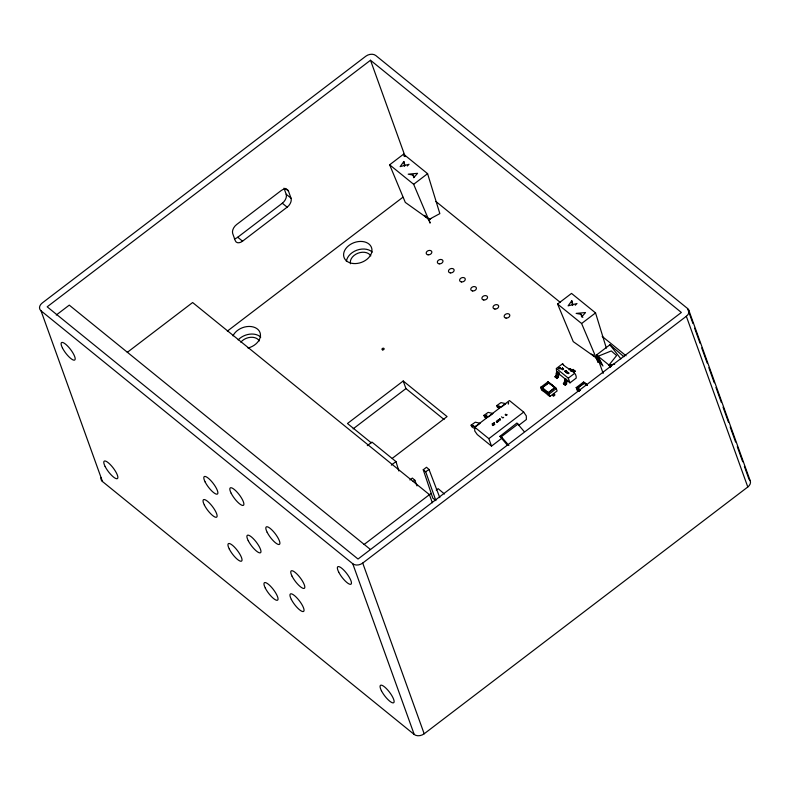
<?xml version="1.0" encoding="UTF-8"?>
<svg xmlns="http://www.w3.org/2000/svg" width="790" height="790" viewBox="0 0 790 790"><rect width="100%" height="100%" fill="white"/><g stroke="black" fill="none" stroke-linecap="round" stroke-linejoin="round"><path stroke-width="1.19" d="M566.203 370.796L564.88 371.132L566.015 370.569M492.466 424.981C493.167 426.59 492.338 424.151 492.387 425.05M558.056 373.166L569.985 382.844L576.216 378.094C576.996 370.757 565.837 368.91 562.589 363.746L556.377 368.486L556.545 371.349M493.75 423.618L494.352 423.163L494.461 424.161C494.826 422.196 492.703 423.973 494.767 424.378L493.74 423.578M566.41 371.952L565.877 372.199L566.252 371.715M555.972 375.793L556.298 373.068L557.493 371.725L559.31 373.255L558.184 377.344L556.98 378.509L555.044 376.672L555.972 375.793L557.71 377.176L556.98 378.509M557.71 377.176L558.036 374.5L559.31 373.255L557.493 371.725M555.242 377.097L556.446 375.922L556.812 373.127L557.631 372.169M563.596 383.881L564.801 382.696L565.956 378.825L564.751 379.565L564.327 382.558L563.389 383.456L565.324 385.283L566.529 384.128L566.963 381.126L567.783 380.227L566.499 380.978L565.324 385.283M498.836 421.031L498.184 420.833L498.411 419.865M500.337 419.885L499.685 419.688L499.912 418.72M559.053 368.031L558.935 368.752L559.083 367.775L560.169 367.597L560.515 368.16L559.755 368.881L560.633 368.634L560.199 367.785L558.747 368.288M498.135 419.944L497.986 420.448M499.635 418.799L499.487 419.302M498.372 420.092L498.243 420.942M499.873 418.947L499.744 419.796M567.013 371.488L566.608 371.201L566.825 371.665M507.012 414.898C503.082 413.832 507.624 414.197 506.39 415.53M498.283 420.369L498.46 421.159M499.794 419.174L499.961 420.013M497.621 422.028L496.999 422.245M424.852 215.552L424.516 216.114L405.3 202.408L389.638 164.804L403.562 154.178L427.588 173.672L439.842 213.626L429.029 219.442L430.115 223.106L413.654 184.297L389.638 164.804M591.315 354.068L592.47 355.342L592.806 354.779M566.539 372.169L565.531 372.149M568.059 373.305L566.934 373.196L567.812 373.532M497.72 421.801L496.979 422.176M541.822 387.228L541.348 387.89L540.686 387.357L547.934 381.837L548.596 382.37L547.944 382.558L547.934 381.837L556.269 388.591L557.118 390.961L549.87 396.491L541.545 389.727L540.686 387.357L541.822 387.228L548.833 392.926L549.87 396.491C548.28 392.482 542.997 391.593 541.822 387.228L541.259 387.653M580.028 389.598L577.391 387.465L576.917 388.127L576.265 387.594L583.514 382.064L584.165 382.597L583.524 382.785L583.514 382.064L587.217 385.066M405.013 165.633L403.828 161.525L400.165 166.611L409.022 164.31L407.314 165.999M572.967 304.861L571.792 300.753L568.119 305.849L576.976 303.538L575.268 305.226M614.689 364.131L608.991 365.079L610.147 367.212L608.991 365.079L616.595 355.54L611.322 350.928L598.119 356.25L602.948 366.017M565.472 372.08L566.4 372.366M568.306 372.86L568.079 372.396L568.524 372.752M574.913 370.816L573.876 371.428L571.95 370.253L570.884 371.379L571.901 370.925L573.688 372.09L575.041 371.3L573.185 369.414L572.108 370.016L570.202 368.841L568.978 369.769L570.024 369.493L571.901 370.925M562.727 368.772C564.07 367.765 561.206 369.927 563.211 369.601L563.635 369.246L562.648 369.572M493.582 423.479L494.471 422.749L493.562 423.44M429.207 218.504C428.407 219.689 426.719 217.378 428.348 218.494L427.449 218.01L427.489 218.524L425.731 216.756L426.304 217.299M547.924 393.232L555.103 387.515L548.941 382.498L541.713 388.058L547.924 393.232L541.713 388.058L549.03 382.725L555.103 387.515L547.826 392.946M596.687 357.988L592.609 355.451L592.915 354.591L592.47 355.342M507.516 445.293L499.902 436.357L516.927 423.025L524.135 431.508M587.158 384.878L584.511 382.735L577.293 388.295L579.949 390.507L576.265 387.594L577.391 387.465L579.208 390.783L578.655 391.208M370.51 60.247L47.183 306.816L358.028 559.034L681.355 312.465L370.51 60.247L405.201 156.588M56.258 315.042L69.263 305.128L370.49 549.534M234.393 238.807A7.298 4.622 -50.9 0 0 237.721 237.247L282.316 203.237A7.298 4.622 -50.9 0 0 286.187 194.251L283.985 188.148M288.459 191.061A7.298 4.622 -50.9 0 0 281.181 190.568L236.585 224.577A7.298 4.622 -50.9 0 0 232.714 233.573L235.272 240.683A7.298 4.622 -50.9 0 0 242.56 241.177L287.155 207.168A7.298 4.622 -50.9 0 0 291.016 198.172L288.459 191.061L285.239 188.445M127.269 352.37L192.632 302.531L429.434 494.659L432.347 502.756M413.654 184.297L427.588 173.672M227.342 331.119L402.89 197.253M429.276 218.642L428.506 218.958A1.057 0.76 -19.8 0 1 428.042 218.939L429.256 219.689L430.757 218.544L429.256 219.689M392.294 458.338L447.061 416.577L403.216 380.997L347.472 423.509L371.3 442.844M353.13 428.861L405.942 388.581L403.216 380.997M367.31 445.639L371.952 442.094L395.978 461.587L398.861 470.988M591.355 354.434L573.254 341.635L557.592 304.031L571.516 293.406L595.542 312.899L606.355 348.153M391.327 465.132L395.978 461.587M596.707 358.512L597.21 358.917L598.711 357.771L596.983 358.67L598.07 362.334L581.608 323.525L595.542 312.899M475.55 428.299L473.368 427.904L471.67 426.59L473.319 425.336M486.206 418.108L484.507 416.804L486.986 414.908M499.043 408.321L497.344 407.008L498.994 405.744M502.173 437.996L491.518 446.123L477.279 434.579L474.78 431.044L474.612 427.113L509.441 400.56L523.691 412.094L526.298 415.886L526.377 419.52L518.635 425.435M409.901 479.945L412.35 478.069L414.859 480.271L417.011 485.899M423.243 469.764L425.682 471.778L435.882 500.603L432.811 498.115L423.243 469.764L426.511 467.275L429.019 469.467L439.793 497.631M492.97 423.331L493.345 423.667L492.111 423.983L493.483 425.089M548.507 382.133L547.944 382.558L556.269 388.591L549.02 394.121L540.686 387.357M503.655 417.337L502.845 417.95L501.482 416.844M543.076 390.971L543.55 390.309M568.445 373.68L569.156 373.127M594.09 356.655L593.685 355.984L594.258 356.527M623.942 356.754L609.919 344.766L596.539 354.967L603.175 373.394M491.518 446.123L488.852 438.667L523.691 412.094M548.28 393.351L548.833 392.926L548.28 393.351L549.02 394.121M555.518 387.821L554.965 388.246L555.518 387.821L556.269 388.591M548.339 395.247L548.892 394.822M364.072 544.508L429.434 494.659M576.838 387.89L577.391 387.465M584.087 382.36L583.524 382.785L586.16 384.918M41.021 310.816L352.755 563.754A7.298 5.273 -19.8 0 0 362.719 563.063L686.332 316.276A7.298 5.273 -19.8 0 0 687.517 308.465L375.783 55.527A7.298 5.273 -19.8 0 0 365.819 56.218L42.206 303.005A7.298 5.273 -19.8 0 0 41.021 310.816L102.483 481.535L414.217 734.473A7.298 5.273 -19.8 0 0 424.181 733.782L747.794 486.996A7.298 5.273 -19.8 0 0 749.355 479.52M499.902 436.357L501.324 436.732L518.072 424.003M562.46 367.814L562.085 368.881L561.216 368.644L561.799 368.989L562.628 367.824M569.985 382.844L568.296 378.143L574.528 373.423M567.872 373.087L567.269 373.344L567.724 372.91M587.207 385.007L584.61 382.953L577.293 388.295L579.909 390.379M483.954 415.372L488.151 412.38L492.94 413.496L488.783 416.666L485.307 416.419L483.954 415.372L484.507 416.804M496.791 405.576L500.988 402.594L505.778 403.71L501.62 406.88L498.144 406.633L496.791 405.576L497.344 407.008M471.117 425.158L475.313 422.176L480.093 423.292L475.945 426.462L472.469 426.215L471.117 425.158L471.67 426.59M425.682 471.778L429.019 469.467M413.19 481.416L414.859 480.271M429.286 494.777L431.261 493.424M436.208 490.047L438.193 488.694L444.464 494.017M575.041 371.3L573.303 369.898L571.95 370.668L573.688 372.09M563.171 368.555L562.49 369.029L562.806 369.671M496.604 420.863L496.841 420.843M496.564 421.653L496.268 421.682M424.349 215.64L424.961 215.364L424.645 216.223L426.136 217.428M598.83 357.87L597.21 358.917M596.865 358.077L596.46 358.186A1.057 0.76 -19.8 0 1 595.996 358.166L596.529 358.64M506.736 414.809C507.496 415.214 502.845 414.632 506.597 414.671M413.17 175.103L408.203 174.175L417.584 173.316L413.674 177.75L413.17 175.103L414.306 177.148M581.124 314.331L576.157 313.403L585.538 312.544L581.628 316.978L581.124 314.331L582.832 317.402M576.265 387.594L577.115 389.964L579.208 390.783M541.545 389.727L543.629 390.546M608.991 365.079L611.075 365.977M556.812 373.127L558.609 374.351M565.166 379.911L566.963 381.126M564.327 382.558L566.075 383.92M572.108 370.016L573.876 371.428M564.751 379.565L566.499 380.978M570.202 368.841L571.95 370.253M435.892 201.47L560.13 302.274M602.187 336.402L626.075 355.786M557.592 304.031L581.608 323.525M610.897 366.619L596.539 354.967L601.644 364.792M556.377 368.486L568.296 378.143M577.115 389.964L578.971 391.465M286.187 194.251L291.016 198.172M282.316 203.237L287.155 207.168M492.377 423.786L493.918 425.03M474.612 427.113L488.852 438.667M237.721 237.247L242.56 241.177M405.942 388.581L444.079 419.52M555.044 376.672L556.772 378.084M563.389 383.456L565.117 384.858M556.446 375.922L558.184 377.344M556.298 373.068L558.036 374.5M564.801 382.696L566.529 384.128M501.324 436.732L508.879 445.481M609.919 344.766L620.871 358.867M562.589 363.746L563.369 364.96M688.742 310.075L750.204 480.794M687.517 308.465L692.958 323.564M694.627 328.206L700.068 343.304M701.737 347.956L707.168 363.045M708.847 367.696L714.279 382.795M715.947 387.436L721.389 402.535M723.057 407.176L728.499 422.275M730.167 426.926L735.599 442.025M737.277 446.666L742.709 461.765M744.387 466.406L748.979 479.184M686.332 316.276L747.794 486.996M362.719 563.063L424.181 733.782M352.755 563.754L414.217 734.473M403.562 154.178L404.302 156.519M571.792 300.753L572.503 305.503M403.828 161.525L404.549 166.275M494.362 423.094L494.382 423.638M350.493 263.761A10.942 7.91 -19.8 0 1 357.919 253.234A10.942 7.91 -19.8 0 1 370.796 255.881M240.822 342.188A10.942 7.91 -19.8 0 1 250.716 337.291A10.942 7.91 -19.8 0 1 259.298 340.905M102.483 481.535A7.298 5.273 -19.8 0 1 101.011 477.772M233.001 335.869A14.595 10.546 -19.8 0 1 249.087 326.448A14.595 10.546 -19.8 0 1 260.463 335.671A14.595 10.546 -19.8 0 1 247.981 348.025M238.165 339.878A14.595 10.546 -19.8 0 1 260.74 337.123M346.375 261.45A14.595 10.546 -19.8 0 1 356.902 250.183A14.595 10.546 -19.8 0 1 372.228 252.099M508.533 403.009L508.276 404.085C508.197 404.628 508.73 401.557 508.533 403.009M493.493 423.756L494.51 424.576L493.513 423.805M564.909 371.29L565.798 371.251L564.909 371.29M338.713 572.128A10.942 3.032 52.7 0 0 350.869 584.254A10.942 3.032 52.7 0 0 343.64 569.955A10.942 3.032 52.7 0 0 338.713 572.128M62.45 347.975A10.942 3.032 52.7 0 0 74.606 360.092A10.942 3.032 52.7 0 0 67.377 345.803A10.942 3.032 52.7 0 0 62.45 347.975M381.402 690.687A10.942 3.032 52.7 0 0 393.548 702.804A10.942 3.032 52.7 0 0 386.32 688.515A10.942 3.032 52.7 0 0 381.402 690.687M105.139 466.535A10.942 3.032 52.7 0 0 117.285 478.651A10.942 3.032 52.7 0 0 110.057 464.352A10.942 3.032 52.7 0 0 105.139 466.535M231.164 493.256A10.942 3.032 52.7 0 0 243.32 505.373A10.942 3.032 52.7 0 0 236.082 491.084A10.942 3.032 52.7 0 0 231.164 493.256M205.153 481.989A10.942 3.032 52.7 0 0 217.309 494.106A10.942 3.032 52.7 0 0 210.081 479.816A10.942 3.032 52.7 0 0 205.153 481.989M204.383 505.096A10.942 3.032 52.7 0 0 216.539 517.213A10.942 3.032 52.7 0 0 209.311 502.924A10.942 3.032 52.7 0 0 204.383 505.096M229.297 549.05A10.942 3.032 52.7 0 0 241.454 561.167A10.942 3.032 52.7 0 0 234.225 546.877A10.942 3.032 52.7 0 0 229.297 549.05M265.312 588.106A10.942 3.032 52.7 0 0 277.468 600.222A10.942 3.032 52.7 0 0 270.229 585.923A10.942 3.032 52.7 0 0 265.312 588.106M291.312 599.373A10.942 3.032 52.7 0 0 303.469 611.49A10.942 3.032 52.7 0 0 296.24 597.191A10.942 3.032 52.7 0 0 291.312 599.373M292.093 576.256A10.942 3.032 52.7 0 0 304.239 588.382A10.942 3.032 52.7 0 0 297.01 574.083A10.942 3.032 52.7 0 0 292.093 576.256M267.168 532.302A10.942 3.032 52.7 0 0 279.324 544.429A10.942 3.032 52.7 0 0 272.096 530.13A10.942 3.032 52.7 0 0 267.168 532.302M248.238 540.676A10.942 3.032 52.7 0 0 260.394 552.793A10.942 3.032 52.7 0 0 253.156 538.504A10.942 3.032 52.7 0 0 248.238 540.676M353.11 263.505A14.595 10.546 -19.8 0 0 371.715 248.228A14.595 10.546 -19.8 0 0 348.509 245.789A14.595 10.546 -19.8 0 0 353.11 263.505M553.395 395.889A1.116 0.8 -19.8 0 0 554.817 394.724A1.116 0.8 -19.8 0 0 553.049 394.536A1.116 0.8 -19.8 0 0 553.395 395.889M382.696 349.871A1.116 0.8 -19.8 0 0 384.118 348.706A1.116 0.8 -19.8 0 0 382.35 348.528A1.116 0.8 -19.8 0 0 382.696 349.871M506.064 318.084A2.923 2.113 -19.8 0 0 509.777 315.022A2.923 2.113 -19.8 0 0 505.136 314.538A2.923 2.113 -19.8 0 0 506.064 318.084M494.925 309.038A2.923 2.113 -19.8 0 0 498.638 305.987A2.923 2.113 -19.8 0 0 493.997 305.493A2.923 2.113 -19.8 0 0 494.925 309.038M483.786 300.002A2.923 2.113 -19.8 0 0 487.509 296.951A2.923 2.113 -19.8 0 0 482.868 296.457A2.923 2.113 -19.8 0 0 483.786 300.002M472.647 290.967A2.923 2.113 -19.8 0 0 476.37 287.916A2.923 2.113 -19.8 0 0 471.729 287.422A2.923 2.113 -19.8 0 0 472.647 290.967M461.508 281.931A2.923 2.113 -19.8 0 0 465.231 278.87A2.923 2.113 -19.8 0 0 460.59 278.386A2.923 2.113 -19.8 0 0 461.508 281.931M450.369 272.896A2.923 2.113 -19.8 0 0 454.092 269.834A2.923 2.113 -19.8 0 0 449.451 269.351A2.923 2.113 -19.8 0 0 450.369 272.896M439.23 263.85A2.923 2.113 -19.8 0 0 442.953 260.799A2.923 2.113 -19.8 0 0 438.312 260.315A2.923 2.113 -19.8 0 0 439.23 263.85M428.091 254.815A2.923 2.113 -19.8 0 0 431.814 251.763A2.923 2.113 -19.8 0 0 427.173 251.269A2.923 2.113 -19.8 0 0 428.091 254.815"/></g></svg>
